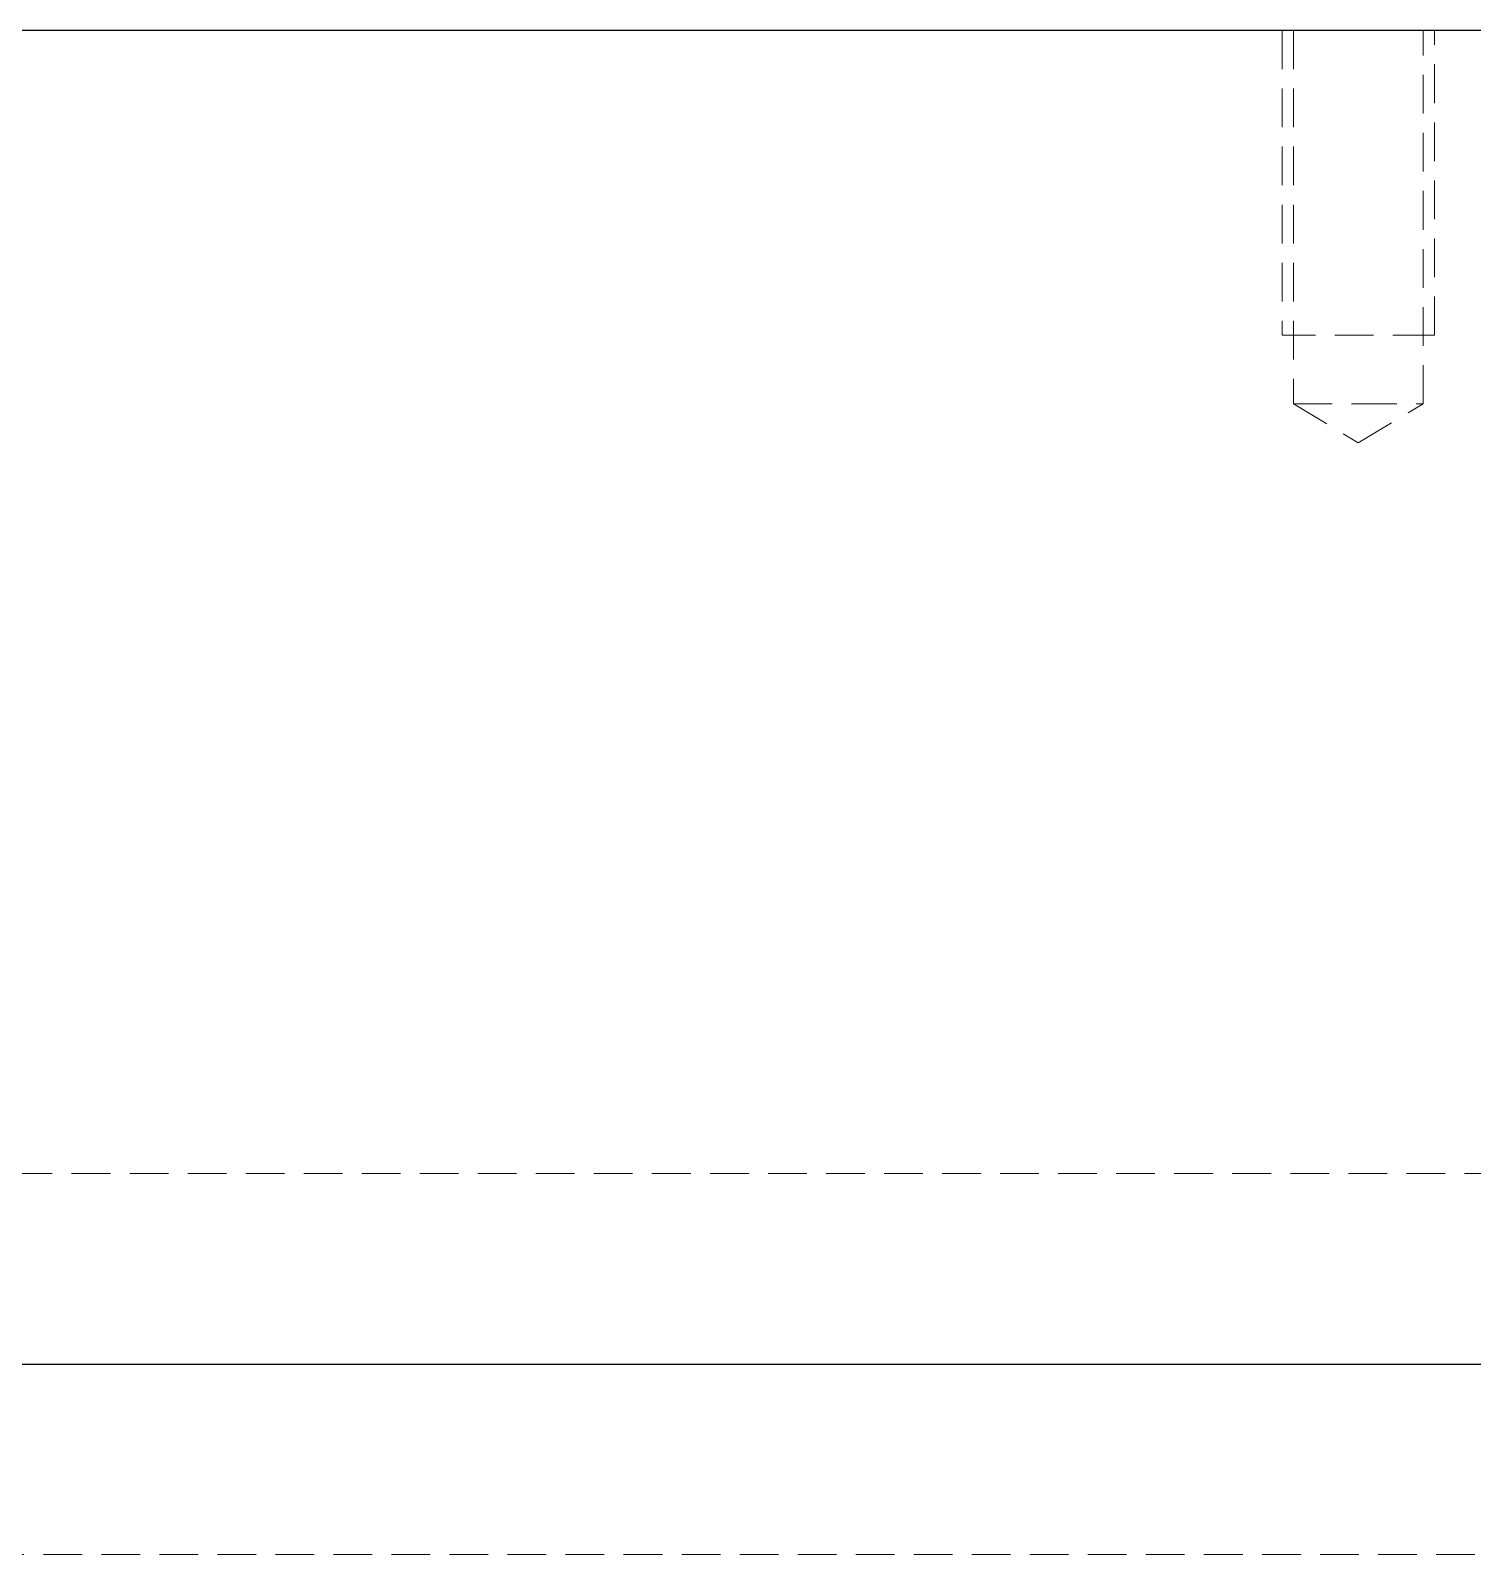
# Model space of a CAD drawing. Header units: millimetres. Extents: x -5 to 1672, y 0 to 1180.
# Drawn here: x 1354 to 1448.7, y 808.3 to 908.3 of the extents above; entities that cross this region are included whole.
import ezdxf

# ---------------------------------------------------------------- set-up
doc = ezdxf.new("R2010")
doc.units = ezdxf.units.MM
doc.header["$LTSCALE"] = 2
doc.linetypes.add('HIDDEN', pattern=[1.905, 1.27, -0.635])
doc.layers.add('SLD-0', color=7, linetype='Continuous')

# ---------------------------------------------------------------- blocks, each defined once
blk = doc.blocks.new('SW_CENTERMARKSYMBOL_3')
at = {"layer": 'SLD-0', "color": 0}
blk.add_line((5, 0), (270, 0), dxfattribs=at)

msp = doc.modelspace()

# ---------------------------------------------------------------- linework, layer by layer
at = {"color": 7, "linetype": 'Continuous', "lineweight": 25}
msp.add_line((1451.1948313, 908.3130997), (1276.1948813, 908.3130997), dxfattribs=at)
at = {"color": 7, "linetype": 'HIDDEN', "lineweight": 18}
for p, q in [((1436.1948313, 908.3130997), (1436.1948313, 888.3130997)), ((1446.1948313, 888.3130997), (1446.1948313, 908.3130997)), ((1446.1948313, 888.3130997), (1446.0094177, 888.3130997))]:
    msp.add_line(p, q, dxfattribs=at)
at = {"color": 190, "linetype": 'HIDDEN', "lineweight": 18}
for p, q in [((1436.9448313, 908.3130997), (1436.9448313, 883.8130997)), ((1445.4448313, 883.8130997), (1445.4448313, 908.3130997)), ((1436.9448313, 883.8130997), (1441.1948313, 883.8130997)), ((1436.9448313, 883.8130997), (1441.1948313, 881.259442)), ((1441.1948313, 883.8130997), (1445.4448313, 883.8130997)), ((1441.1948313, 881.259442), (1445.4448313, 883.8130997)), ((1307.1948313, 833.3130997), (1582.1948313, 833.3130997)), ((1582.1948313, 808.3130997), (1307.1948313, 808.3130997))]:
    msp.add_line(p, q, dxfattribs=at)
at = {"color": 7, "linetype": 'HIDDEN', "lineweight": 18}
msp.add_open_spline([(1446.0094177, 888.3130997), (1445.4669283, 888.3130997), (1444.607597, 888.3130997), (1443.4951564, 888.3130997), (1442.2121113, 888.3130997), (1440.8536192, 888.3130997), (1439.5204332, 888.3130997), (1438.3114296, 888.3130997), (1437.3162748, 888.3130997), (1436.6087747, 888.3130997), (1436.2414015, 888.3130997), (1436.1948313, 888.3130997), (1436.2042174, 888.3130997), (1436.1948313, 888.3130997)], degree=3, knots=[0, 0, 0, 0, 0.0952089699, 0.1904384193, 0.2856678688, 0.3808973182, 0.4761267677, 0.5713562172, 0.6665856666, 0.7618151161, 0.8570445655, 0.952274015, 1, 1, 1, 1], dxfattribs=at)

# ---------------------------------------------------------------- block references
at = {"layer": 'SLD-0'}
msp.add_blockref('SW_CENTERMARKSYMBOL_3', (1307.1948313, 820.8130997), dxfattribs=at)

doc.saveas('drawing.dxf')
